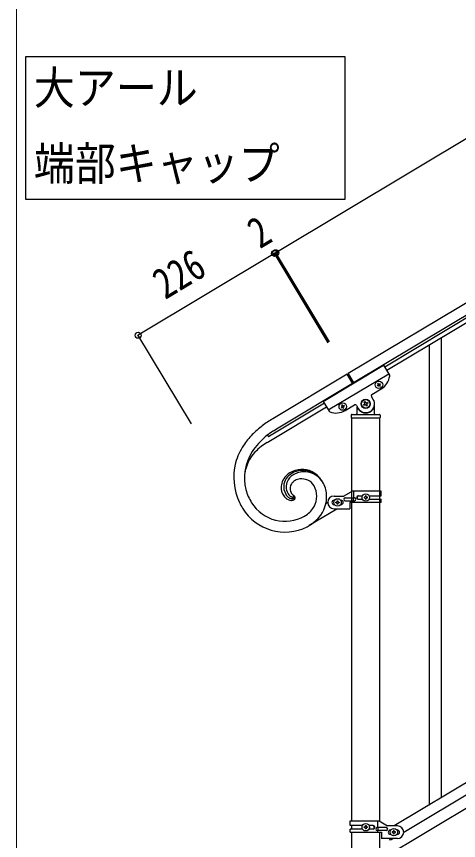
# Model space of a CAD drawing. Units: millimetres, scale not verified. Extents: x -4015 to 4015, y -2862 to 2860.
# Drawn here: x -3965 to -3337, y -1861 to -689 of the extents above; entities that cross this region are included whole.
import ezdxf
from ezdxf.enums import TextEntityAlignment as Align

# ---------------------------------------------------------------- set-up
doc = ezdxf.new("R2010")
doc.units = ezdxf.units.MM
doc.header["$LTSCALE"] = 10
doc.layers.add('0-3_YKK_A1', color=4, linetype='Continuous')
doc.layers.add('0-4_YKK_D', color=6, linetype='Continuous')
doc.layers.add('0-5_YKK_ZWAK', color=92, linetype='Continuous', lineweight=18)
doc.styles.add('ＭＳ ゴシック', font='')
doc.styles.get('ＭＳ ゴシック').set_extended_font_data('MS Gothic')

msp = doc.modelspace()

# ---------------------------------------------------------------- linework, layer by layer
at = {"layer": '0-3_YKK_A1'}
for p, q in [((-3494.07, -1196.45), (-2547.71, -628.71)), ((-3486.36, -1209.31), (-2539.99, -641.58)), ((-2628, -699.04), (-3442.28, -1187.54)), ((-2624.91, -704.18), (-3439.19, -1192.68)), ((-3361.67, -1800.18), (-3361.67, -1146.84)), ((-3378.67, -1810.39), (-3378.67, -1157.06)), ((-3529.54, -1236.47), (-3443.79, -1185.02)), ((-3443.79, -1185.02), (-3435.39, -1199.02)), ((-3495.72, -1197.52), (-3601.32, -1260.97)), ((-3522.34, -1248.47), (-3436.59, -1197.03)), ((-3487.48, -1211.23), (-3495.72, -1197.52)), ((-3485.81, -1210.23), (-3494.07, -1196.45)), ((-3451.38, -1214.04), (-3452.2, -1214.54)), ((-3449.41, -1211.74), (-3448.58, -1211.24)), ((-3458.45, -1233.47), (-3461.03, -1229.18)), ((-3460.34, -1226.44), (-3447.05, -1218.46)), ((-3527.96, -1239.05), (-3606.11, -1286.01)), ((-3529.54, -1236.47), (-3521.15, -1250.46)), ((-3498.5, -1249.33), (-3485.21, -1241.36)), ((-3470.53, -1241.48), (-3471.66, -1242.16)), ((-3467.82, -1238.32), (-3466.68, -1237.64)), ((-3456.67, -1253.9), (-3456.67, -1239.9)), ((-3609.41, -1294.92), (-3524.91, -1244.15)), ((-3503.33, -1244.09), (-3504.15, -1244.58)), ((-3500.36, -1243.43), (-3499.54, -1242.93)), ((-3482.47, -1242.04), (-3479.89, -1246.33)), ((-3481.67, -1244.45), (-3481.67, -1253.9)), ((-3480.67, -1246.9), (-3480.4, -1246.9)), ((-3457.67, -1246.9), (-3457.95, -1246.9)), ((-3489.67, -1255.9), (-3489.67, -1259.4)), ((-3489.42, -1259.9), (-3489.42, -1832.77)), ((-3489.42, -1259.9), (-3448.92, -1259.9)), ((-3489.17, -1259.9), (-3449.17, -1259.9)), ((-3488.67, -1254.9), (-3449.67, -1254.9)), ((-3448.92, -1833.56), (-3448.92, -1259.9)), ((-3448.67, -1255.9), (-3448.67, -1259.4)), ((-3600.19, -1278.03), (-3593.59, -1273.83)), ((-3608, -1283.72), (-3607.98, -1283.69)), ((-3607.9, -1283.62), (-3607.8, -1283.53)), ((-2623.17, -1356.49), (-3428.75, -1839.77)), ((-3579.91, -1366.96), (-3579.38, -1367.87)), ((-3579.91, -1366.96), (-3579.38, -1367.87)), ((-3488.03, -1364), (-3500.16, -1371)), ((-3447.16, -1364), (-3488.03, -1364)), ((-3486.13, -1373.5), (-3486.13, -1364)), ((-3479.75, -1370.5), (-3473.83, -1370.5)), ((-3464.48, -1370.5), (-3447.16, -1370.5)), ((-3447.16, -1370.5), (-3447.16, -1364)), ((-2609.6, -1365.84), (-3415.18, -1849.12)), ((-3570.8, -1370.92), (-3571.02, -1370.74)), ((-3525.59, -1381.13), (-3522.95, -1379.54)), ((-3514.16, -1371), (-3500.16, -1371)), ((-3513.52, -1377), (-3514.16, -1377)), ((-3510.6, -1380.48), (-3511.56, -1380.48)), ((-3507.72, -1379.52), (-3506.76, -1379.52)), ((-3504.79, -1377), (-3504.16, -1377)), ((-3498.36, -1373.5), (-3485.28, -1373.5)), ((-3498.36, -1377.5), (-3485.28, -1377.5)), ((-3491.66, -1380), (-3491.66, -1389)), ((-3447.16, -1380), (-3491.66, -1380)), ((-3486.68, -1377.5), (-3486.68, -1373.5)), ((-3486.13, -1380), (-3486.13, -1377.5)), ((-3479.75, -1375.5), (-3473.83, -1375.5)), ((-3470.6, -1372.52), (-3471.56, -1372.52)), ((-3467.72, -1373.48), (-3466.76, -1373.48)), ((-3464.48, -1375.5), (-3447.16, -1375.5)), ((-3447.16, -1380), (-3447.16, -1375.5)), ((-3510.19, -1389.37), (-3549.43, -1412.95)), ((-3513.52, -1383), (-3514.16, -1383)), ((-3514.16, -1389), (-3491.66, -1389)), ((-3504.79, -1383), (-3504.16, -1383)), ((-3554.48, -1398.56), (-3556.02, -1399.54)), ((-3552.26, -1414.56), (-3549.43, -1412.95)), ((-3552.26, -1414.56), (-3549.43, -1412.95)), ((-3619.17, -1989.9), (-2719.17, -1449.9)), ((-3491.17, -1832.77), (-3450.3, -1832.77)), ((-3491.17, -1839.27), (-3491.17, -1832.77)), ((-3452.2, -1842.27), (-3452.2, -1832.77)), ((-3450.3, -1832.77), (-3438.17, -1839.77)), ((-3473.85, -1839.27), (-3491.17, -1839.27)), ((-3491.17, -1848.77), (-3491.17, -1844.27)), ((-3473.85, -1844.27), (-3491.17, -1844.27)), ((-3491.17, -1848.77), (-3446.67, -1848.77)), ((-3489.42, -1839.27), (-3489.42, -1844.27)), ((-3489.42, -1848.77), (-3489.42, -1989.9)), ((-3470.61, -1842.25), (-3471.57, -1842.25)), ((-3467.73, -1841.29), (-3466.77, -1841.29)), ((-3458.58, -1839.27), (-3464.5, -1839.27)), ((-3458.58, -1844.27), (-3464.5, -1844.27)), ((-3439.97, -1842.27), (-3453.05, -1842.27)), ((-3439.97, -1846.27), (-3453.05, -1846.27)), ((-3452.2, -1848.77), (-3452.2, -1846.27)), ((-3451.65, -1846.27), (-3451.65, -1842.27)), ((-3448.92, -1989.9), (-3448.92, -1848.77)), ((-3446.67, -1848.77), (-3446.67, -1857.77)), ((-3424.17, -1839.77), (-3438.17, -1839.77)), ((-3434.17, -1845.77), (-3433.54, -1845.77)), ((-3430.61, -1848.29), (-3431.57, -1848.29)), ((-3427.73, -1849.25), (-3426.77, -1849.25)), ((-3424.8, -1845.77), (-3424.17, -1845.77)), ((-3424.17, -1857.77), (-3446.67, -1857.77)), ((-3433.89, -1860.35), (-3435.44, -1857.77)), ((-3434.17, -1851.77), (-3433.54, -1851.77)), ((-3429.6, -1857.77), (-3433.89, -1860.35)), ((-3424.8, -1851.77), (-3424.17, -1851.77))]:
    msp.add_line(p, q, dxfattribs=at)
msp.add_lwpolyline([(-3952.72, -746.53), (-3952.72, -949.08), (-3498.16, -949.08), (-3498.16, -746.53)], close=True, dxfattribs=at)
for points in [[(-3600.19, -1278.03), (-3593.59, -1273.83), (-3488, -1210.38)], [(-3452.2, -1214.54), (-3452.7, -1213.71), (-3451.87, -1213.22)], [(-3451.55, -1211.9), (-3452.04, -1211.08), (-3451.22, -1210.59), (-3450.72, -1211.41)], [(-3449.24, -1213.88), (-3448.75, -1214.7), (-3449.57, -1215.2), (-3450.06, -1214.37)], [(-3448.58, -1211.24), (-3448.09, -1212.07), (-3448.91, -1212.56)], [(-3502.17, -1242.27), (-3502.67, -1241.45), (-3503.49, -1241.95), (-3503, -1242.77)], [(-3471.66, -1242.16), (-3472.34, -1241.03), (-3471.21, -1240.35)], [(-3470.76, -1238.54), (-3471.44, -1237.41), (-3470.31, -1236.73), (-3469.63, -1237.86)], [(-3467.59, -1241.26), (-3466.91, -1242.39), (-3468.04, -1243.07), (-3468.72, -1241.94)], [(-3466.68, -1237.64), (-3466, -1238.77), (-3467.14, -1239.45)], [(-3504.15, -1244.58), (-3503.66, -1245.4), (-3502.83, -1244.91)], [(-3501.52, -1245.24), (-3501.02, -1246.06), (-3500.2, -1245.57), (-3500.69, -1244.74)], [(-3499.54, -1242.93), (-3500.03, -1242.11), (-3500.86, -1242.6)], [(-3571.78, -1371.94), (-3571.75, -1371.92), (-3571.71, -1371.89)], [(-3571.78, -1371.94), (-3571.75, -1371.92), (-3571.71, -1371.89)], [(-3571.49, -1371.72), (-3571.46, -1371.69), (-3571.38, -1371.61)], [(-3571.49, -1371.72), (-3571.46, -1371.69), (-3571.38, -1371.61)], [(-3511.56, -1380.48), (-3511.56, -1379.52), (-3510.6, -1379.52)], [(-3509.64, -1378.56), (-3509.64, -1377.6), (-3508.68, -1377.6), (-3508.68, -1378.56)], [(-3508.68, -1381.44), (-3508.68, -1382.4), (-3509.64, -1382.4), (-3509.64, -1381.44)], [(-3506.76, -1379.52), (-3506.76, -1380.48), (-3507.72, -1380.48)], [(-3471.56, -1372.52), (-3471.56, -1373.48), (-3470.6, -1373.48)], [(-3468.68, -1371.56), (-3468.68, -1370.6), (-3469.64, -1370.6), (-3469.64, -1371.56)], [(-3469.64, -1374.44), (-3469.64, -1375.4), (-3468.68, -1375.4), (-3468.68, -1374.44)], [(-3466.76, -1373.48), (-3466.76, -1372.52), (-3467.72, -1372.52)], [(-3471.57, -1842.25), (-3471.57, -1841.29), (-3470.61, -1841.29)], [(-3469.65, -1840.33), (-3469.65, -1839.37), (-3468.69, -1839.37), (-3468.69, -1840.33)], [(-3468.69, -1843.21), (-3468.69, -1844.17), (-3469.65, -1844.17), (-3469.65, -1843.21)], [(-3466.77, -1841.29), (-3466.77, -1842.25), (-3467.73, -1842.25)], [(-3431.57, -1848.29), (-3431.57, -1849.25), (-3430.61, -1849.25)], [(-3428.69, -1847.33), (-3428.69, -1846.37), (-3429.65, -1846.37), (-3429.65, -1847.33)], [(-3429.65, -1850.21), (-3429.65, -1851.17), (-3428.69, -1851.17), (-3428.69, -1850.21)], [(-3426.77, -1849.25), (-3426.77, -1848.29), (-3427.73, -1848.29)]]:
    msp.add_lwpolyline(points, dxfattribs=at)
for centre, radius in [((-3450.39, -1212.89), 5.3), ((-3501.84, -1243.76), 5.3), ((-3469.17, -1239.9), 6.5), ((-3469.17, -1239.9), 6), ((-3469.16, -1373), 5.3), ((-3509.16, -1380), 5.3), ((-3469.17, -1841.77), 5.3), ((-3429.17, -1848.77), 5.3)]:
    msp.add_circle(centre, radius, dxfattribs=at)
for centre, radius, start, end in [((-3459.91, -1197.03), 25, 300.96, 352.46005), ((-3437.11, -1200.04), 2, 352.46005, 30.96), ((-3452.37, -1212.4), 0.96, 300.96, 30.96), ((-3450.89, -1214.87), 0.96, 30.96, 120.96), ((-3449.9, -1210.91), 0.96, 210.96, 300.96), ((-3448.42, -1213.38), 0.96, 120.96, 210.96), ((-3459.31, -1228.15), 2, 120.96, 210.96), ((-3484.18, -1243.07), 2, 30.96, 120.96), ((-3469.17, -1239.9), 12.5, 210.96, 30.96), ((-3471.89, -1239.22), 1.32, 300.96, 30.96), ((-3469.85, -1242.62), 1.32, 30.96, 120.96), ((-3468.49, -1237.18), 1.32, 210.96, 300.96), ((-3466.46, -1240.58), 1.32, 120.96, 210.96), ((-3519.43, -1249.43), 2, 210.96, 249.45995), ((-3511.36, -1227.89), 25, 249.45995, 300.96), ((-3503.82, -1243.26), 0.96, 300.96, 30.96), ((-3502.34, -1245.73), 0.96, 30.96, 120.96), ((-3501.35, -1241.78), 0.96, 210.96, 300.96), ((-3499.87, -1244.25), 0.96, 120.96, 210.96), ((-3480.67, -1247.9), 1, 90, 180), ((-3480.4, -1247.4), 0.5, 33.74899, 90), ((-3469.17, -1239.9), 13, 213.74899, 326.25101), ((-3457.95, -1247.4), 0.5, 90, 146.25101), ((-3457.67, -1247.9), 1, 0, 90), ((-3483.71, -1450.5), 223.06, 121.81931, 126.40237), ((-3483.71, -1450.5), 223.06, 121.81935, 126.4024), ((-3488.67, -1255.9), 1, 90, 180), ((-3489.17, -1259.4), 0.5, 180, 270), ((-3482.67, -1253.9), 1, 270, 0), ((-3455.67, -1253.9), 1, 180, 270), ((-3449.67, -1255.9), 1, 0, 90), ((-3449.17, -1259.4), 0.5, 270, 0), ((-3518.18, -1396.18), 158.94, 128.02465, 134.89808), ((-3518.18, -1396.18), 158.94, 128.02465, 134.89808), ((-3540.35, -1369.34), 124.33, 136.39222, 145.55466), ((-3540.35, -1369.34), 124.33, 136.39203, 145.55447), ((-3499.4, -1412.96), 168.96, 131.73736, 136.32041), ((-3499.4, -1412.96), 168.96, 131.73736, 136.32041), ((-3495.35, -1428.54), 183.43, 124.8606, 129.44365), ((-3495.35, -1428.54), 183.43, 124.8606, 129.44365), ((-3606.86, -1284.72), 1.52, 150.14474, 210.58304), ((-3606.38, -1285.07), 2.12, 143.88077, 148.46382), ((-3606.89, -1284.72), 1.5, 210.99996, 301.00004), ((-3605.4, -1285.94), 3.42, 139.47981, 141.77156), ((-3606.13, -1285.51), 2.6, 133.22105, 135.51281), ((-3561.33, -1351.54), 97, 147.21468, 163.23137), ((-3561.33, -1351.54), 97, 147.21468, 163.23137), ((-3530.3, -1375.97), 121.18, 138.88224, 145.75567), ((-3530.3, -1375.97), 121.18, 138.88195, 145.75538), ((-3542.63, -1402.02), 126.22, 121.94586, 126.52892), ((-3570.14, -1345.57), 71.2, 147.93262, 193.17235), ((-3570.14, -1345.57), 71.2, 147.93262, 193.17235), ((-3583.34, -1347.84), 58.38, 137.90169, 171.17014), ((-3554.77, -1378.73), 100.36, 128.87452, 135.74796), ((-3570.54, -1343.81), 86.08, 166.38917, 204.98135), ((-3570.54, -1343.81), 86.08, 166.38917, 204.98135), ((-3559.75, -1366.57), 33.47, 64.47697, 120.62195), ((-3557.74, -1367.53), 33.2, 96.71872, 119.56109), ((-3559.51, -1368.66), 34.16, 30.96175, 93.53073), ((-3565.1, -1358.95), 24.15, 148.73673, 191.7686), ((-3561.84, -1362.18), 28.63, 121.50226, 146.61146), ((-3563.47, -1358.62), 22.46, 138.85947, 168.48712), ((-3559.35, -1360.72), 23.86, 134.29597, 152.59166), ((-3559.35, -1360.72), 23.86, 134.2954, 152.59108), ((-3558.83, -1363.55), 29.21, 121.54254, 137.55923), ((-3552.6, -1370.04), 35.28, 122.40672, 131.56916), ((-3552.6, -1370.04), 35.28, 122.40693, 131.56937), ((-3556.55, -1367.35), 30.95, 31.69478, 118.90042), ((-3556.53, -1367.17), 30.8, 31.88331, 119.08894), ((-3560.03, -1366.16), 19.83, 95.86079, 118.70316), ((-3560.61, -1367.63), 21.24, 31.73874, 96.42738), ((-3563.62, -1370.13), 38.4, 43.25622, 61.5519), ((-3577.25, -1380.27), 55.31, 32.07775, 41.24019), ((-3563.75, -1357.34), 21.96, 171.59503, 210.18721), ((-3562.49, -1357.71), 19.72, 156.16042, 207.97147), ((-3562.49, -1357.71), 19.72, 156.15925, 207.97031), ((-3564.55, -1360.25), 12.16, 146.10523, 200.08816), ((-3564.55, -1360.25), 12.16, 146.10687, 200.0898), ((-3559.68, -1364.33), 18.49, 130.28605, 144.02058), ((-3559.68, -1364.33), 18.49, 130.28533, 144.01985), ((-3552.37, -1375.52), 31.8, 122.72218, 127.30523), ((-3552.36, -1375.52), 31.8, 122.72186, 127.30491), ((-3568.89, -1371.14), 30.15, 330.84699, 29.14386), ((-3567.84, -1372.61), 43.29, 4.98152, 30.09071), ((-3567.84, -1372.61), 43.29, 4.98152, 30.09071), ((-3557.87, -1337.52), 85.14, 196.56915, 210.30367), ((-3557.87, -1337.52), 85.14, 196.56915, 210.30367), ((-3565.41, -1357.37), 24.22, 195.58437, 209.31889), ((-3567.32, -1357.51), 22.51, 211.3841, 220.54654), ((-3563.43, -1356.27), 22.79, 212.1138, 218.98723), ((-3568.96, -1361.43), 12.25, 211.72659, 227.74328), ((-3568.96, -1361.43), 12.25, 211.7299, 227.7466), ((-3570.06, -1361.99), 11.11, 229.98972, 239.15216), ((-3570.06, -1361.99), 11.11, 229.98972, 239.15216), ((-3558.62, -1356.57), 19.04, 204.35025, 213.51269), ((-3558.62, -1356.57), 19.04, 204.34648, 213.50892), ((-3550.56, -1348.9), 30.07, 217.22274, 221.8058), ((-3550.56, -1348.9), 30.07, 217.22274, 221.8058), ((-3549.55, -1345.43), 33.19, 225.10995, 229.69301), ((-3549.55, -1345.43), 33.19, 225.10581, 229.68886), ((-3571.79, -1371.07), 47.13, 319.67453, 2.7064), ((-3571.79, -1371.07), 47.13, 319.67453, 2.7064), ((-3479.75, -1373), 2.5, 90, 270), ((-3479, -1373), 2.5, 90, 270), ((-3445.42, -1275.73), 228.42, 207.20657, 209.49832), ((-3445.42, -1275.73), 228.42, 207.20657, 209.49832), ((-3583.69, -1350.45), 56.35, 212.20274, 299.40838), ((-3583.69, -1350.45), 56.35, 212.20295, 299.40859), ((-3570.09, -1359.2), 19.3, 222.08275, 233.53237), ((-3572.1, -1360.66), 16.95, 236.04138, 247.491), ((-3568.53, -1359.57), 16.77, 221.19588, 230.35832), ((-3570.29, -1360.75), 14.74, 232.69227, 241.85471), ((-3574.23, -1364.55), 12.56, 249.69947, 263.43399), ((-3571.32, -1361.07), 14, 244.93834, 251.81177), ((-3569.84, -1360.46), 12.55, 241.85684, 246.43989), ((-3569.84, -1360.46), 12.55, 241.8664, 246.44945), ((-3573.11, -1365.17), 9.55, 254.36756, 261.24099), ((-3574.75, -1365.94), 11.12, 265.25225, 276.70187), ((-3571.47, -1362.88), 9.69, 249.56325, 254.1463), ((-3571.47, -1362.89), 9.69, 249.55206, 254.13511), ((-3573.53, -1365.89), 8.78, 263.22737, 270.1008), ((-3572.45, -1365.09), 7.31, 256.84369, 261.42675), ((-3572.45, -1365.09), 7.31, 256.84369, 261.42675), ((-3572.69, -1364.26), 8.1, 263.94638, 266.23813), ((-3572.69, -1364.26), 8.1, 263.94638, 266.23813), ((-3573.77, -1367.91), 6.77, 272.18489, 279.05832), ((-3575.17, -1366.98), 10.15, 279.75411, 291.20373), ((-3573.13, -1364.76), 7.58, 269.31189, 271.60364), ((-3573.13, -1364.76), 7.58, 269.33109, 271.62285), ((-3573.57, -1365.28), 7.08, 275.24281, 277.53457), ((-3573.56, -1365.29), 7.08, 275.22596, 277.51771), ((-3573.81, -1369.06), 5.65, 281.25501, 290.41745), ((-3573.25, -1369.05), 3.31, 280.67036, 285.25341), ((-3573.25, -1369.05), 3.31, 280.68375, 285.2668), ((-3573.24, -1369.65), 2.73, 288.43434, 295.30777), ((-3573.24, -1369.65), 2.73, 288.43434, 295.30777), ((-3573, -1370.41), 1.96, 298.38908, 300.68083), ((-3573, -1370.41), 1.95, 298.38532, 300.67708), ((-3575.56, -1366.4), 6.71, 301.98944, 304.2812), ((-3575.56, -1366.4), 6.71, 301.98944, 304.2812), ((-3574.74, -1367.9), 7.07, 294.24605, 298.8291), ((-3576.01, -1366.31), 7.04, 307.60464, 309.89639), ((-3576.01, -1366.31), 7.04, 307.61012, 309.90188), ((-3575.96, -1366.79), 10.63, 294.79667, 299.37972), ((-3575.07, -1368.01), 5.15, 315.61627, 317.90803), ((-3573.48, -1369.5), 2.98, 314.78596, 319.36902), ((-3575.84, -1366.96), 8.44, 302.23018, 304.52193), ((-3573.29, -1369.76), 2.67, 320.17051, 324.75356), ((-3572.97, -1370.01), 2.26, 320.79224, 325.37529), ((-3572.54, -1370.36), 1.71, 326.72636, 333.59979), ((-3572.54, -1370.36), 1.71, 326.72636, 333.59979), ((-3575.84, -1367.79), 7.77, 307.98944, 310.28119), ((-3575.64, -1375.88), 6.92, 45.79952, 48.09127), ((-3571.21, -1370.91), 0.253, 343.4607, 41.75757), ((-3571.21, -1370.91), 0.262, 340.6717, 41.11001), ((-3571.86, -1370.76), 0.923, 337.02007, 346.18251), ((-3572, -1370.7), 1.07, 337.31165, 344.18508), ((-3573.59, -1373.55), 3.82, 36.58928, 43.46271), ((-3573.88, -1370.5), 4.44, 313.71468, 318.29773), ((-3579.77, -1380.79), 13.34, 45.4426, 47.73436), ((-3573.13, -1372.23), 4.51, 302.03858, 313.4882), ((-3572.67, -1371.76), 2.71, 321.14622, 328.01965), ((-3573.06, -1373), 3.07, 27.34531, 34.21874), ((-3576.04, -1376.57), 7.72, 38.63472, 43.21777), ((-3571.93, -1372.35), 1.77, 331.45187, 25.4348), ((-3573.4, -1372.37), 4.6, 317.03556, 323.909), ((-3575.7, -1375.93), 7.06, 31.69247, 36.27552), ((-3574.2, -1374.7), 5.15, 21.88965, 28.76308), ((-3571.92, -1373.67), 2.65, 327.94551, 19.75657), ((-3514.16, -1380), 9, 90, 270), ((-3514.16, -1380), 3, 90, 270), ((-3510.6, -1378.56), 0.96, 270, 0), ((-3510.6, -1381.44), 0.96, 0, 90), ((-3507.72, -1378.56), 0.96, 180, 270), ((-3507.72, -1381.44), 0.96, 90, 180), ((-3504.16, -1380), 3, 270, 90), ((-3498.36, -1375.5), 2, 90, 270), ((-3485.28, -1375.5), 2, 270, 90), ((-3470.6, -1371.56), 0.96, 270, 0), ((-3470.6, -1374.44), 0.96, 0, 90), ((-3467.72, -1371.56), 0.96, 180, 270), ((-3467.72, -1374.44), 0.96, 90, 180), ((-3583.92, -1351.4), 70.65, 211.39444, 296.61757), ((-3583.92, -1351.4), 70.65, 211.39444, 296.61757), ((-3576.97, -1365.65), 39.87, 305.63124, 330.74043), ((-3591.79, -1341.74), 67.97, 301.75134, 304.04309), ((-3583.08, -1359.03), 63.56, 301.96351, 317.9802), ((-3583.08, -1359.03), 63.56, 301.96351, 317.9802), ((-3470.61, -1840.33), 0.96, 270, 0), ((-3470.61, -1843.21), 0.96, 0, 90), ((-3467.73, -1840.33), 0.96, 180, 270), ((-3467.73, -1843.21), 0.96, 90, 180), ((-3459.33, -1841.77), 2.5, 270, 90), ((-3458.58, -1841.77), 2.5, 270, 90), ((-3453.05, -1844.27), 2, 90, 270), ((-3439.97, -1844.27), 2, 270, 90), ((-3434.17, -1848.77), 3, 90, 270), ((-3430.61, -1847.33), 0.96, 270, 0), ((-3430.61, -1850.21), 0.96, 0, 90), ((-3427.73, -1847.33), 0.96, 180, 270), ((-3427.73, -1850.21), 0.96, 90, 180), ((-3424.17, -1848.77), 9, 270, 90), ((-3424.17, -1848.77), 3, 270, 90)]:
    msp.add_arc(centre, radius, start, end, dxfattribs=at)
at = {"layer": '0-4_YKK_D'}
for p, q in [((-2580.63, -415.29), (-3596.94, -1024.98)), ((-3598.77, -1026.03), (-3792.49, -1142.42)), ((-3523.05, -1152.03), (-3599.28, -1025.17)), ((-3522.54, -1152.89), (-3599.19, -1025.11)), ((-3598.67, -1025.97), (-3596.96, -1024.94)), ((-3520.82, -1151.86), (-3597.47, -1024.08)), ((-3521.34, -1151), (-3597.45, -1024.13)), ((-3716.77, -1268.43), (-3793, -1141.57))]:
    msp.add_line(p, q, dxfattribs=at)
for centre in [(-3598.77, -1026.03), (-3598.67, -1025.97), (-3596.96, -1024.94), (-3596.94, -1024.98), (-3792.49, -1142.42)]:
    msp.add_circle(centre, 4.25, dxfattribs=at)
at = {"layer": '0-5_YKK_ZWAK', "color": 7}
msp.add_line((-3965.28, -2489.9), (-3965.28, 2810.1), dxfattribs=at)

# ---------------------------------------------------------------- texts
at = {"layer": '0-3_YKK_A1', "style": 'ＭＳ ゴシック', "width": 0.9}
for s, p in [('大アール', (-3940.69, -828.35)), ('端部キャップ', (-3940.69, -936.14))]:
    msp.add_text(s, height=47.42, dxfattribs=at).set_placement(p, align=Align.BOTTOM_LEFT)
at = {"layer": '0-4_YKK_D', "style": 'ＭＳ ゴシック', "width": 0.8}
for s, rotation, p in [('2', 30.959, (-3612.82, -1031.54)), ('226', 31, (-3747.41, -1103.67))]:
    msp.add_text(s, height=43.99, rotation=rotation, dxfattribs=at).set_placement(p, align=Align.BOTTOM_LEFT)

doc.saveas('drawing.dxf')
